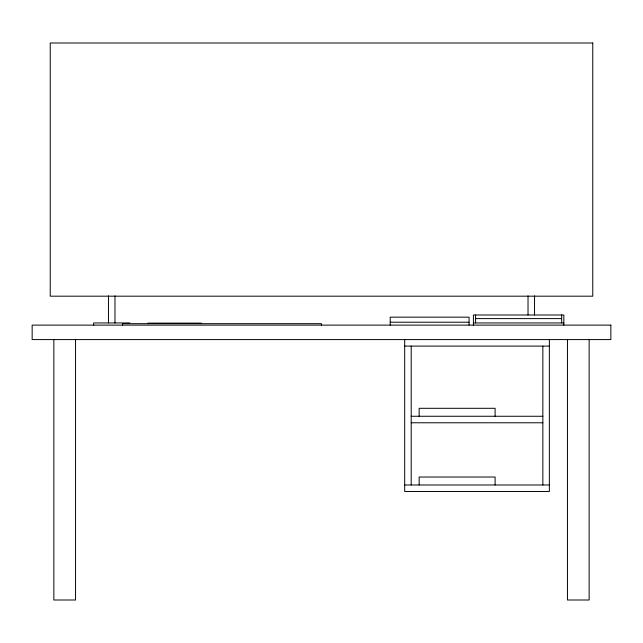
<?xml version="1.0" encoding="UTF-8"?>
<svg xmlns="http://www.w3.org/2000/svg" width="643" height="643" viewBox="0 0 643 643"><rect width="100%" height="100%" fill="white"/><g stroke="black" fill="none" stroke-linecap="round" stroke-linejoin="round"><path stroke-width="0.96" d="M475.579 318.606L561.66 318.606M390.221 322.223L469.068 322.223M129.806 322.947L93.637 322.947L93.637 325.117M473.409 322.947L563.831 322.947M404.688 346.095L549.363 346.095M411.199 416.262L542.853 416.262M411.199 422.772L542.853 422.772M404.688 484.983L549.363 484.983M589.149 339.584L589.149 599.999L567.447 599.999L567.447 339.584M563.831 325.117L563.831 314.99L473.409 314.99L473.409 325.117M561.66 314.99L561.66 322.947M549.363 339.584L549.363 491.493L404.688 491.493L404.688 339.584M542.853 346.095L542.853 484.983M534.534 295.852L534.534 314.917M528.024 295.852L528.024 314.917M495.11 416.262L495.11 408.305L419.156 408.305L419.156 416.262M495.11 484.983L495.11 477.026L419.156 477.026L419.156 484.983M475.579 314.99L475.579 322.947M469.068 325.117L469.068 317.16L390.221 317.16L390.221 325.117M411.199 346.095L411.199 484.983M321.5 325.117L321.5 323.67L122.572 323.67L122.572 325.117M201.42 323.67L201.42 323.124L147.89 323.124L147.89 323.67M114.976 295.852L114.976 322.947M108.466 295.852L108.466 322.947M75.552 339.584L75.552 599.999L53.851 599.999L53.851 339.584M592.766 43.001L50.234 43.001L50.234 296.182L592.766 296.182L592.766 43.001M610.85 325.117L32.15 325.117L32.15 339.584L610.85 339.584L610.85 325.117"/></g></svg>
